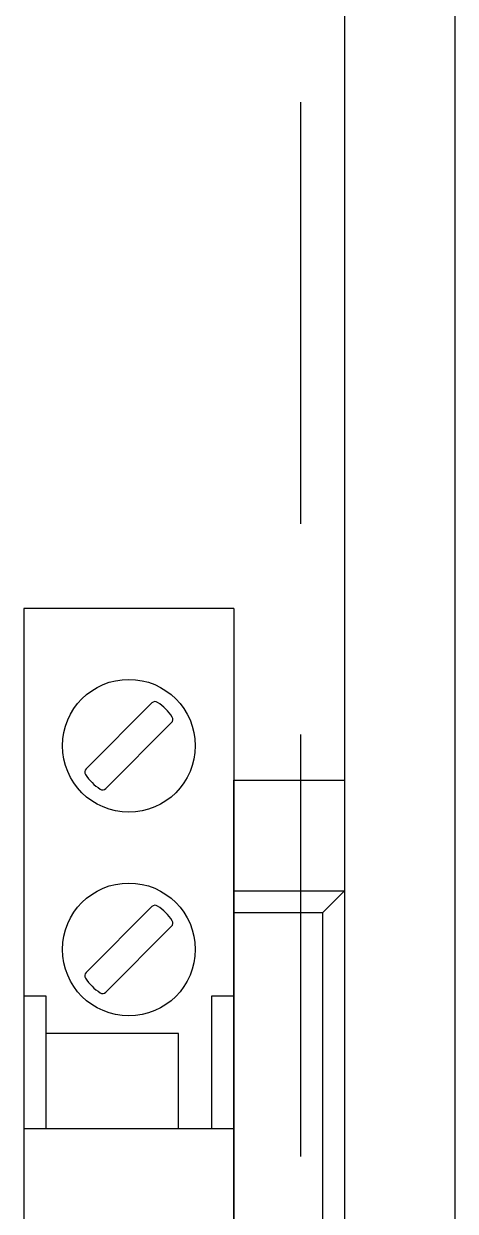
# Model space of a CAD drawing. Header units: millimetres. Extents: x -208796 to -83323, y 30910 to 103951.
# Drawn here: x -99703.3 to -99683.8, y 32926.2 to 32979.9 of the extents above; entities that cross this region are included whole.
import ezdxf

# ---------------------------------------------------------------- set-up
doc = ezdxf.new("R2010")
doc.units = ezdxf.units.MM
doc.header["$LTSCALE"] = 3
doc.linetypes.add('HIDDEN', pattern=[9.525, 6.35, -3.175])
doc.layers.add('1', color=3, linetype='Continuous')
doc.layers.add('@.VISIBLE', color=7, linetype='Continuous')

# ---------------------------------------------------------------- blocks, each defined once
blk = doc.blocks.new('*U99')
at = {"layer": '1', "color": 7}
for p, q in [((36.458, 67.2063), (26.958, 67.2063)), ((26.958, 67.2063), (26.958, 16.7063)), ((36.458, 67.2063), (36.458, 16.7063)), ((29.7738, 59.961), (32.7533, 62.9406)), ((30.6627, 59.0721), (33.6423, 62.0516)), ((36.458, 59.4563), (41.458, 59.4563)), ((36.458, 24.4563), (36.458, 59.4563)), ((41.458, 59.4563), (41.458, 54.4563)), ((36.458, 54.4563), (41.458, 54.4563)), ((41.458, 54.4563), (40.458, 53.4563)), ((29.7738, 50.761), (32.7533, 53.7406)), ((40.458, 53.4563), (36.458, 53.4563)), ((40.458, 53.4563), (40.458, 30.4563)), ((30.6627, 49.8721), (33.6423, 52.8516)), ((26.958, 49.7063), (27.958, 49.7063)), ((27.958, 49.7063), (27.958, 43.7063)), ((35.458, 43.7063), (35.458, 49.7063)), ((35.458, 49.7063), (36.458, 49.7063)), ((33.958, 48.0063), (27.958, 48.0063)), ((33.958, 43.7063), (33.958, 48.0063)), ((36.458, 43.7063), (26.958, 43.7063))]:
    blk.add_line(p, q, dxfattribs=at)
for centre in [(31.708, 61.0063), (31.708, 51.8063)]:
    blk.add_circle(centre, 3, dxfattribs=at)
for centre, radius, start, end in [((32.8947, 62.7992), 0.2, 56.4992, 135), ((31.708, 61.0063), 2.35, 33.5008, 56.4992), ((33.5009, 62.193), 0.2, 315, 33.5008), ((29.9152, 59.8196), 0.2, 135, 213.5008), ((31.708, 61.0063), 2.35, 213.5008, 236.4992), ((30.5213, 59.2135), 0.2, 236.4992, 315), ((32.8947, 53.5992), 0.2, 56.4992, 135), ((31.708, 51.8063), 2.35, 33.5008, 56.4992), ((33.5009, 52.993), 0.2, 315, 33.5008), ((29.9152, 50.6196), 0.2, 135, 213.5008), ((31.708, 51.8063), 2.35, 213.5008, 236.4992), ((30.5213, 50.0135), 0.2, 236.4992, 315)]:
    blk.add_arc(centre, radius, start, end, dxfattribs=at)

msp = doc.modelspace()

# ---------------------------------------------------------------- linework, layer by layer
at = {"layer": '@.VISIBLE', "color": 6}
msp.add_lwpolyline([(-100282.76, 32670.121), (-99683.76, 32670.121), (-99683.76, 33469.121), (-100282.76, 33469.121)], close=True, dxfattribs=at)
at = {"layer": '@.VISIBLE', "color": 151}
msp.add_lwpolyline([(-100277.76, 33464.121), (-99688.76, 33464.121), (-99688.76, 32675.121), (-100277.76, 32675.121)], close=True, dxfattribs=at)
at = {"layer": '@.VISIBLE', "color": 151, "linetype": 'HIDDEN'}
msp.add_lwpolyline([(-100275.76, 33462.121), (-99690.76, 33462.121), (-99690.76, 32677.121), (-100275.76, 32677.121)], close=True, dxfattribs=at)

# ---------------------------------------------------------------- block references
msp.add_blockref('*U99', (-99730.218, 32886.262))

doc.saveas('drawing.dxf')
